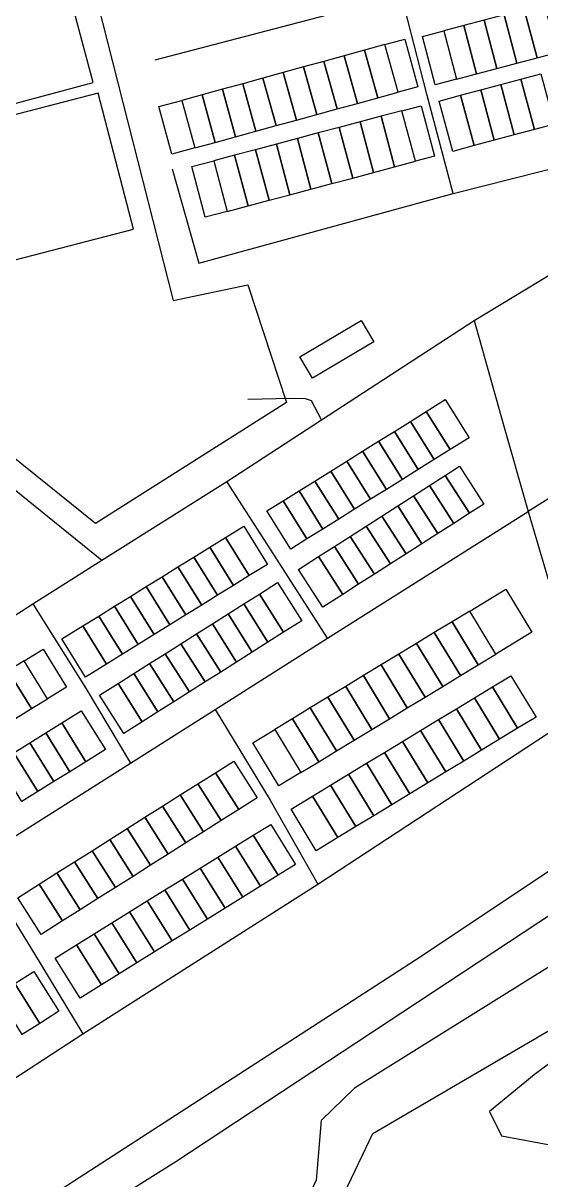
# Model space of a CAD drawing. Header units: metres. Extents: x 11276530 to 11306586, y 355867 to 367650.
# Drawn here: x 11291130.4 to 11291282.8, y 360991 to 361331.8 of the extents above; entities that cross this region are included whole.
import ezdxf

# ---------------------------------------------------------------- set-up
doc = ezdxf.new("R2010")
doc.units = ezdxf.units.M
for name, color, linetype in [('BUILDING', 8, 'Continuous'), ('HIGHWAY_OTHER', 7, 'Continuous'), ('HIGHWAY_RESIDENTIAL', 7, 'Continuous'), ('HIGHWAY_SECONDARY', 4, 'Continuous'), ('HIGHWAY_SERVICE', 8, 'Continuous'), ('LANDUSE', 2, 'Continuous'), ('MISC', 8, 'Continuous'), ('NATURAL_WATER', 5, 'Continuous')]:
    doc.layers.add(name, color=color, linetype=linetype)

msp = doc.modelspace()

# ---------------------------------------------------------------- linework, layer by layer
at = {"layer": 'BUILDING'}
for points in [[(11291275.76, 361320), (11291281.69, 361321.57), (11291277.93, 361335.82), (11291271.99, 361334.26), (11291275.76, 361320)], [(11291281.69, 361321.57), (11291287.64, 361323.13), (11291283.87, 361337.39), (11291277.93, 361335.82), (11291281.69, 361321.57)], [(11291263.89, 361316.87), (11291269.82, 361318.44), (11291266.06, 361332.69), (11291260.13, 361331.13), (11291263.89, 361316.87)], [(11291269.82, 361318.44), (11291275.76, 361320), (11291271.99, 361334.26), (11291266.06, 361332.69), (11291269.82, 361318.44)], [(11291254.19, 361329.55), (11291257.96, 361315.3), (11291251.69, 361313.64), (11291247.93, 361327.89), (11291254.19, 361329.55)], [(11291257.96, 361315.3), (11291263.89, 361316.87), (11291260.13, 361331.13), (11291254.19, 361329.55), (11291257.96, 361315.3)], [(11291234.76, 361309.81), (11291240.75, 361311.46), (11291236.9, 361325.47), (11291230.91, 361323.82), (11291234.76, 361309.81)], [(11291236.9, 361325.47), (11291242.71, 361327.07), (11291246.56, 361313.05), (11291240.75, 361311.46), (11291236.9, 361325.47)], [(11291222.78, 361306.53), (11291228.77, 361308.17), (11291224.92, 361322.18), (11291218.94, 361320.55), (11291222.78, 361306.53)], [(11291228.77, 361308.17), (11291234.76, 361309.81), (11291230.91, 361323.82), (11291224.92, 361322.18), (11291228.77, 361308.17)], [(11291210.81, 361303.24), (11291216.79, 361304.88), (11291212.95, 361318.89), (11291206.96, 361317.26), (11291210.81, 361303.24)], [(11291216.79, 361304.88), (11291222.78, 361306.53), (11291218.94, 361320.55), (11291212.95, 361318.89), (11291216.79, 361304.88)], [(11291198.84, 361299.95), (11291204.82, 361301.6), (11291200.97, 361315.62), (11291195, 361313.97), (11291198.84, 361299.95)], [(11291204.82, 361301.6), (11291210.81, 361303.24), (11291206.96, 361317.26), (11291200.97, 361315.62), (11291204.82, 361301.6)], [(11291270.99, 361313.72), (11291276.92, 361315.3), (11291280.89, 361300.48), (11291274.97, 361298.89), (11291270.99, 361313.72)], [(11291276.92, 361315.3), (11291282.84, 361316.89), (11291286.81, 361302.06), (11291280.89, 361300.48), (11291276.92, 361315.3)], [(11291186.86, 361296.67), (11291192.85, 361298.31), (11291189.01, 361312.33), (11291183.02, 361310.69), (11291186.86, 361296.67)], [(11291192.85, 361298.31), (11291198.84, 361299.95), (11291195, 361313.97), (11291189.01, 361312.33), (11291192.85, 361298.31)], [(11291259.16, 361310.54), (11291265.08, 361312.13), (11291269.06, 361297.3), (11291263.13, 361295.71), (11291259.16, 361310.54)], [(11291265.08, 361312.13), (11291270.99, 361313.72), (11291274.97, 361298.89), (11291269.06, 361297.3), (11291265.08, 361312.13)], [(11291177.04, 361309.05), (11291180.88, 361295.03), (11291174.14, 361293.17), (11291170.29, 361307.2), (11291177.04, 361309.05)], [(11291180.88, 361295.03), (11291186.86, 361296.67), (11291183.02, 361310.69), (11291177.04, 361309.05), (11291180.88, 361295.03)], [(11291259.16, 361310.54), (11291263.13, 361295.71), (11291256.84, 361294.03), (11291252.87, 361308.86), (11291259.16, 361310.54)], [(11291233.56, 361287.81), (11291239.72, 361289.46), (11291235.75, 361304.36), (11291229.58, 361302.72), (11291233.56, 361287.81)], [(11291239.72, 361289.46), (11291245.88, 361291.1), (11291241.91, 361305.99), (11291235.75, 361304.36), (11291239.72, 361289.46)], [(11291241.91, 361305.99), (11291247.53, 361307.49), (11291251.5, 361292.59), (11291245.88, 361291.1), (11291241.91, 361305.99)], [(11291221.23, 361284.53), (11291227.4, 361286.17), (11291223.43, 361301.08), (11291217.26, 361299.44), (11291221.23, 361284.53)], [(11291227.4, 361286.17), (11291233.56, 361287.81), (11291229.58, 361302.72), (11291223.43, 361301.08), (11291227.4, 361286.17)], [(11291208.91, 361281.24), (11291215.08, 361282.88), (11291211.1, 361297.79), (11291204.94, 361296.15), (11291208.91, 361281.24)], [(11291215.08, 361282.88), (11291221.23, 361284.53), (11291217.26, 361299.44), (11291211.1, 361297.79), (11291215.08, 361282.88)], [(11291196.59, 361277.95), (11291202.75, 361279.6), (11291198.78, 361294.51), (11291192.61, 361292.87), (11291196.59, 361277.95)], [(11291202.75, 361279.6), (11291208.91, 361281.24), (11291204.94, 361296.15), (11291198.78, 361294.51), (11291202.75, 361279.6)], [(11291186.46, 361291.23), (11291190.43, 361276.31), (11291183.97, 361274.6), (11291180, 361289.52), (11291186.46, 361291.23)], [(11291190.43, 361276.31), (11291196.59, 361277.95), (11291192.61, 361292.87), (11291186.46, 361291.23), (11291190.43, 361276.31)], [(11291229.89, 361244.24), (11291233.65, 361237.94), (11291215.58, 361227.19), (11291211.83, 361233.49), (11291229.89, 361244.24)], [(11291249.05, 361217.38), (11291254.67, 361220.89), (11291261.69, 361209.65), (11291256.06, 361206.14), (11291249.05, 361217.38)], [(11291244.37, 361214.45), (11291249.05, 361217.38), (11291256.06, 361206.14), (11291251.38, 361203.22), (11291244.37, 361214.45)], [(11291239.69, 361211.52), (11291244.37, 361214.45), (11291251.38, 361203.22), (11291246.7, 361200.29), (11291239.69, 361211.52)], [(11291235, 361208.6), (11291239.69, 361211.52), (11291246.7, 361200.29), (11291242.02, 361197.36), (11291235, 361208.6)], [(11291225.64, 361202.75), (11291230.32, 361205.68), (11291237.33, 361194.44), (11291232.65, 361191.52), (11291225.64, 361202.75)], [(11291230.32, 361205.68), (11291235, 361208.6), (11291242.02, 361197.36), (11291237.33, 361194.44), (11291230.32, 361205.68)], [(11291220.95, 361199.83), (11291225.64, 361202.75), (11291232.65, 361191.52), (11291227.97, 361188.6), (11291220.95, 361199.83)], [(11291216.27, 361196.9), (11291220.95, 361199.83), (11291227.97, 361188.6), (11291223.28, 361185.67), (11291216.27, 361196.9)], [(11291254.67, 361198.54), (11291258.89, 361201.25), (11291266.02, 361190.13), (11291261.81, 361187.42), (11291254.67, 361198.54)], [(11291211.59, 361193.97), (11291216.27, 361196.9), (11291223.28, 361185.67), (11291218.61, 361182.74), (11291211.59, 361193.97)], [(11291245.34, 361192.57), (11291250.01, 361195.56), (11291257.14, 361184.43), (11291252.47, 361181.44), (11291245.34, 361192.57)], [(11291250.01, 361195.56), (11291254.67, 361198.54), (11291261.81, 361187.42), (11291257.14, 361184.43), (11291250.01, 361195.56)], [(11291206.91, 361191.05), (11291211.59, 361193.97), (11291218.61, 361182.74), (11291213.92, 361179.82), (11291206.91, 361191.05)], [(11291240.67, 361189.57), (11291245.34, 361192.57), (11291252.47, 361181.44), (11291247.8, 361178.44), (11291240.67, 361189.57)], [(11291206.91, 361191.05), (11291213.92, 361179.82), (11291209.17, 361176.85), (11291202.14, 361188.09), (11291206.91, 361191.05)], [(11291236.01, 361186.58), (11291240.67, 361189.57), (11291247.8, 361178.44), (11291243.14, 361175.45), (11291236.01, 361186.58)], [(11291231.34, 361183.59), (11291236.01, 361186.58), (11291243.14, 361175.45), (11291238.48, 361172.46), (11291231.34, 361183.59)], [(11291189.96, 361180.27), (11291195.31, 361183.58), (11291202.28, 361172.33), (11291196.94, 361169.02), (11291189.96, 361180.27)], [(11291226.68, 361180.6), (11291231.34, 361183.59), (11291238.48, 361172.46), (11291233.81, 361169.48), (11291226.68, 361180.6)], [(11291185.29, 361177.37), (11291189.96, 361180.27), (11291196.94, 361169.02), (11291192.27, 361166.12), (11291185.29, 361177.37)], [(11291222, 361177.6), (11291226.68, 361180.6), (11291233.81, 361169.48), (11291229.14, 361166.48), (11291222, 361177.6)], [(11291180.62, 361174.48), (11291185.29, 361177.37), (11291192.27, 361166.12), (11291187.6, 361163.23), (11291180.62, 361174.48)], [(11291217.34, 361174.62), (11291222, 361177.6), (11291229.14, 361166.48), (11291224.47, 361163.49), (11291217.34, 361174.62)], [(11291171.27, 361168.68), (11291175.95, 361171.58), (11291182.93, 361160.33), (11291178.25, 361157.43), (11291171.27, 361168.68)], [(11291175.95, 361171.58), (11291180.62, 361174.48), (11291187.6, 361163.23), (11291182.93, 361160.33), (11291175.95, 361171.58)], [(11291217.34, 361174.62), (11291224.47, 361163.49), (11291218.55, 361159.69), (11291211.41, 361170.83), (11291217.34, 361174.62)], [(11291166.61, 361165.8), (11291171.27, 361168.68), (11291178.25, 361157.43), (11291173.59, 361154.55), (11291166.61, 361165.8)], [(11291161.93, 361162.9), (11291166.61, 361165.8), (11291173.59, 361154.55), (11291168.91, 361151.65), (11291161.93, 361162.9)], [(11291199.94, 361163.6), (11291205.27, 361166.98), (11291212.41, 361155.72), (11291207.06, 361152.34), (11291199.94, 361163.6)], [(11291261.88, 361158.58), (11291272.44, 361164.99), (11291280.13, 361152.32), (11291269.57, 361145.91), (11291261.88, 361158.58)], [(11291157.26, 361160), (11291161.93, 361162.9), (11291168.91, 361151.65), (11291164.24, 361148.75), (11291157.26, 361160)], [(11291195.32, 361160.67), (11291199.94, 361163.6), (11291207.06, 361152.34), (11291202.44, 361149.41), (11291195.32, 361160.67)], [(11291152.59, 361157.11), (11291157.26, 361160), (11291164.24, 361148.75), (11291159.57, 361145.86), (11291152.59, 361157.11)], [(11291186.07, 361154.81), (11291190.69, 361157.74), (11291197.81, 361146.49), (11291193.19, 361143.55), (11291186.07, 361154.81)], [(11291190.69, 361157.74), (11291195.32, 361160.67), (11291202.44, 361149.41), (11291197.81, 361146.49), (11291190.69, 361157.74)], [(11291264.35, 361142.74), (11291269.57, 361145.91), (11291261.88, 361158.58), (11291256.65, 361155.42), (11291264.35, 361142.74)], [(11291147.92, 361154.21), (11291152.59, 361157.11), (11291159.57, 361145.86), (11291154.9, 361142.96), (11291147.92, 361154.21)], [(11291181.44, 361151.88), (11291186.07, 361154.81), (11291193.19, 361143.55), (11291188.56, 361140.62), (11291181.44, 361151.88)], [(11291259.13, 361139.56), (11291264.35, 361142.74), (11291256.65, 361155.42), (11291251.43, 361152.24), (11291259.13, 361139.56)], [(11291147.92, 361154.21), (11291154.9, 361142.96), (11291148.75, 361139.15), (11291141.77, 361150.4), (11291147.92, 361154.21)], [(11291176.82, 361148.95), (11291181.44, 361151.88), (11291188.56, 361140.62), (11291183.94, 361137.7), (11291176.82, 361148.95)], [(11291253.92, 361136.39), (11291259.13, 361139.56), (11291251.43, 361152.24), (11291246.22, 361149.07), (11291253.92, 361136.39)], [(11291172.19, 361146.02), (11291176.82, 361148.95), (11291183.94, 361137.7), (11291179.31, 361134.77), (11291172.19, 361146.02)], [(11291248.7, 361133.23), (11291253.92, 361136.39), (11291246.22, 361149.07), (11291241, 361145.91), (11291248.7, 361133.23)], [(11291130.63, 361143.88), (11291136.26, 361147.36), (11291143.14, 361136.21), (11291137.5, 361132.73), (11291130.63, 361143.88)], [(11291167.57, 361143.1), (11291172.19, 361146.02), (11291179.31, 361134.77), (11291174.69, 361131.83), (11291167.57, 361143.1)], [(11291243.47, 361130.06), (11291248.7, 361133.23), (11291241, 361145.91), (11291235.78, 361142.73), (11291243.47, 361130.06)], [(11291128.08, 361126.92), (11291132.79, 361129.83), (11291125.91, 361140.98), (11291121.2, 361138.07), (11291128.08, 361126.92)], [(11291132.79, 361129.83), (11291137.5, 361132.73), (11291130.63, 361143.88), (11291125.91, 361140.98), (11291132.79, 361129.83)], [(11291162.94, 361140.16), (11291167.57, 361143.1), (11291174.69, 361131.83), (11291170.06, 361128.91), (11291162.94, 361140.16)], [(11291238.25, 361126.88), (11291243.47, 361130.06), (11291235.78, 361142.73), (11291230.56, 361139.56), (11291238.25, 361126.88)], [(11291158.32, 361137.23), (11291165.44, 361125.98), (11291160.01, 361122.54), (11291152.88, 361133.8), (11291158.32, 361137.23)], [(11291158.32, 361137.23), (11291162.94, 361140.16), (11291170.06, 361128.91), (11291165.44, 361125.98), (11291158.32, 361137.23)], [(11291233.03, 361123.72), (11291238.25, 361126.88), (11291230.56, 361139.56), (11291225.34, 361136.38), (11291233.03, 361123.72)], [(11291268.53, 361136.24), (11291273.99, 361139.55), (11291281.4, 361127.35), (11291275.95, 361124.04), (11291268.53, 361136.24)], [(11291227.81, 361120.55), (11291233.03, 361123.72), (11291225.34, 361136.38), (11291220.12, 361133.22), (11291227.81, 361120.55)], [(11291263.23, 361133.03), (11291268.53, 361136.24), (11291275.95, 361124.04), (11291270.66, 361120.82), (11291263.23, 361133.03)], [(11291222.6, 361117.38), (11291227.81, 361120.55), (11291220.12, 361133.22), (11291214.91, 361130.05), (11291222.6, 361117.38)], [(11291257.95, 361129.81), (11291263.23, 361133.03), (11291270.66, 361120.82), (11291265.36, 361117.61), (11291257.95, 361129.81)], [(11291141.7, 361125.62), (11291147.47, 361129.21), (11291154.59, 361117.77), (11291148.81, 361114.18), (11291141.7, 361125.62)], [(11291217.38, 361114.21), (11291222.6, 361117.38), (11291214.91, 361130.05), (11291209.69, 361126.87), (11291217.38, 361114.21)], [(11291252.66, 361126.59), (11291257.95, 361129.81), (11291265.36, 361117.61), (11291260.07, 361114.39), (11291252.66, 361126.59)], [(11291136.99, 361122.69), (11291141.7, 361125.62), (11291148.81, 361114.18), (11291144.1, 361111.25), (11291136.99, 361122.69)], [(11291212.16, 361111.04), (11291205.68, 361107.1), (11291197.99, 361119.77), (11291204.47, 361123.71), (11291212.16, 361111.04)], [(11291212.16, 361111.04), (11291217.38, 361114.21), (11291209.69, 361126.87), (11291204.47, 361123.71), (11291212.16, 361111.04)], [(11291247.36, 361123.37), (11291252.66, 361126.59), (11291260.07, 361114.39), (11291254.77, 361111.17), (11291247.36, 361123.37)], [(11291132.28, 361119.77), (11291136.99, 361122.69), (11291144.1, 361111.25), (11291139.39, 361108.33), (11291132.28, 361119.77)], [(11291242.07, 361120.16), (11291247.36, 361123.37), (11291254.77, 361111.17), (11291249.49, 361107.95), (11291242.07, 361120.16)], [(11291122.87, 361113.91), (11291127.58, 361116.84), (11291134.69, 361105.4), (11291129.98, 361102.47), (11291122.87, 361113.91)], [(11291127.58, 361116.84), (11291132.28, 361119.77), (11291139.39, 361108.33), (11291134.69, 361105.4), (11291127.58, 361116.84)], [(11291231.49, 361113.73), (11291236.77, 361116.94), (11291244.19, 361104.73), (11291238.9, 361101.52), (11291231.49, 361113.73)], [(11291236.77, 361116.94), (11291242.07, 361120.16), (11291249.49, 361107.95), (11291244.19, 361104.73), (11291236.77, 361116.94)], [(11291186.98, 361110.97), (11291192.41, 361114.41), (11291199.27, 361103.57), (11291193.84, 361100.14), (11291186.98, 361110.97)], [(11291226.19, 361110.51), (11291231.49, 361113.73), (11291238.9, 361101.52), (11291233.6, 361098.3), (11291226.19, 361110.51)], [(11291181.79, 361107.7), (11291186.98, 361110.97), (11291193.84, 361100.14), (11291188.65, 361096.86), (11291181.79, 361107.7)], [(11291220.9, 361107.29), (11291226.19, 361110.51), (11291233.6, 361098.3), (11291228.31, 361095.08), (11291220.9, 361107.29)], [(11291176.61, 361104.41), (11291181.79, 361107.7), (11291188.65, 361096.86), (11291183.46, 361093.57), (11291176.61, 361104.41)], [(11291215.6, 361104.07), (11291220.9, 361107.29), (11291228.31, 361095.08), (11291223.01, 361091.86), (11291215.6, 361104.07)], [(11291171.41, 361101.13), (11291176.61, 361104.41), (11291183.46, 361093.57), (11291178.26, 361090.29), (11291171.41, 361101.13)], [(11291223.01, 361091.86), (11291216.65, 361087.99), (11291209.23, 361100.2), (11291215.6, 361104.07), (11291223.01, 361091.86)], [(11291166.22, 361097.84), (11291171.41, 361101.13), (11291178.26, 361090.29), (11291173.08, 361087), (11291166.22, 361097.84)], [(11291161.03, 361094.56), (11291166.22, 361097.84), (11291173.08, 361087), (11291167.89, 361083.72), (11291161.03, 361094.56)], [(11291155.84, 361091.28), (11291161.03, 361094.56), (11291167.89, 361083.72), (11291162.7, 361080.43), (11291155.84, 361091.28)], [(11291198.12, 361092.58), (11291203.25, 361095.75), (11291210.58, 361083.96), (11291205.44, 361080.77), (11291198.12, 361092.58)], [(11291150.66, 361087.99), (11291155.84, 361091.28), (11291162.7, 361080.43), (11291157.51, 361077.16), (11291150.66, 361087.99)], [(11291192.91, 361089.34), (11291198.12, 361092.58), (11291205.44, 361080.77), (11291200.23, 361077.54), (11291192.91, 361089.34)], [(11291145.46, 361084.72), (11291150.66, 361087.99), (11291157.51, 361077.16), (11291152.32, 361073.87), (11291145.46, 361084.72)], [(11291182.5, 361082.88), (11291187.71, 361086.11), (11291195.03, 361074.3), (11291189.82, 361071.08), (11291182.5, 361082.88)], [(11291187.71, 361086.11), (11291192.91, 361089.34), (11291200.23, 361077.54), (11291195.03, 361074.3), (11291187.71, 361086.11)], [(11291140.27, 361081.43), (11291145.46, 361084.72), (11291152.32, 361073.87), (11291147.13, 361070.59), (11291140.27, 361081.43)], [(11291177.3, 361079.64), (11291182.5, 361082.88), (11291189.82, 361071.08), (11291184.62, 361067.85), (11291177.3, 361079.64)], [(11291135.08, 361078.15), (11291140.27, 361081.43), (11291147.13, 361070.59), (11291141.94, 361067.3), (11291135.08, 361078.15)], [(11291172.1, 361076.42), (11291177.3, 361079.64), (11291184.62, 361067.85), (11291179.41, 361064.61), (11291172.1, 361076.42)], [(11291135.08, 361078.15), (11291141.94, 361067.3), (11291135.61, 361063.3), (11291128.75, 361074.13), (11291135.08, 361078.15)], [(11291166.89, 361073.19), (11291172.1, 361076.42), (11291179.41, 361064.61), (11291174.2, 361061.38), (11291166.89, 361073.19)], [(11291161.68, 361069.95), (11291166.89, 361073.19), (11291174.2, 361061.38), (11291169, 361058.15), (11291161.68, 361069.95)], [(11291156.47, 361066.72), (11291161.68, 361069.95), (11291169, 361058.15), (11291163.79, 361054.92), (11291156.47, 361066.72)], [(11291151.27, 361063.49), (11291156.47, 361066.72), (11291163.79, 361054.92), (11291158.59, 361051.69), (11291151.27, 361063.49)], [(11291146.06, 361060.25), (11291151.27, 361063.49), (11291158.59, 361051.69), (11291153.38, 361048.46), (11291146.06, 361060.25)], [(11291146.06, 361060.25), (11291153.38, 361048.46), (11291147.11, 361044.55), (11291139.78, 361056.36), (11291146.06, 361060.25)], [(11291127.86, 361048.88), (11291133.5, 361052.43), (11291140.89, 361040.66), (11291135.25, 361037.12), (11291127.86, 361048.88)], [(11291122.68, 361045.62), (11291127.86, 361048.88), (11291135.25, 361037.12), (11291130.07, 361033.86), (11291122.68, 361045.62)]]:
    msp.add_lwpolyline(points, close=True, dxfattribs=at)
at = {"layer": 'HIGHWAY_OTHER'}
msp.add_lwpolyline([(11291218.23, 361214.91), (11291215.24, 361220.49), (11291213.51, 361221.14), (11291209.12, 361221.21), (11291196.56, 361220.92)], dxfattribs=at)
at = {"layer": 'HIGHWAY_RESIDENTIAL'}
for points in [[(11291169.21, 361320.97), (11291241.76, 361340.05), (11291319.44, 361360.48)], [(11290963.02, 361314.31), (11290970.35, 361317.26), (11290977.31, 361315.56), (11291013.22, 361286.79), (11291076.51, 361235.9), (11291153.52, 361173.58)], [(11291182.07, 361261.07), (11291256.97, 361281.57), (11291335.41, 361301.43)], [(11290855.08, 360984.88), (11290926.06, 361029.57), (11290954.67, 361048.48), (11290981.61, 361065.38), (11291005.86, 361080.59), (11291032.36, 361097.19), (11291054.13, 361110.85), (11291072.87, 361122.36), (11291080.69, 361127.37), (11291103.57, 361142.06), (11291129.82, 361158.59), (11291133.25, 361160.76), (11291153.52, 361173.58), (11291190.32, 361196.74), (11291218.23, 361214.91), (11291263.18, 361244.2), (11291328.58, 361283.8)], [(11291263.18, 361244.2), (11291271.87, 361213.08), (11291279.02, 361187.94), (11291288.68, 361155.3), (11291295.39, 361132.66)], [(11291358.02, 361237.55), (11291279.02, 361187.94)], [(11290815.62, 360894.57), (11290884.47, 360938.15), (11290955.11, 360982.88), (11291035.25, 361033.62), (11291101.1, 361075.29), (11291116.73, 361085.19), (11291161.93, 361113.82), (11291186.88, 361129.62), (11291220.01, 361150.58), (11291279.02, 361187.94)], [(11290815.62, 360894.57), (11290823.51, 360882.79), (11290833.3, 360868.21), (11290843.63, 360852.81), (11290847.19, 360849.29), (11290851.22, 360847.57), (11290854.66, 360847.19), (11290858.75, 360848.82), (11290917.32, 360887.06), (11290987.41, 360931), (11291067.33, 360981.44), (11291147.96, 361034.07), (11291217.09, 361078.08), (11291287.5, 361124.32), (11291291.65, 361128.26), (11291295.39, 361132.66)]]:
    msp.add_lwpolyline(points, dxfattribs=at)
at = {"layer": 'HIGHWAY_SECONDARY'}
for points in [[(11290895.78, 360834.27), (11290951.8, 360869.37), (11291086.06, 360952.37), (11291245.92, 361055.83), (11291333.12, 361113.98), (11291385.83, 361143.46), (11291437.53, 361164.01), (11291460.38, 361171.27), (11291492.79, 361180.34), (11291561.79, 361196.76), (11291655.67, 361210.04), (11291695.7, 361210.66)], [(11291350.04, 361110.79), (11291331.18, 361099.13), (11291175.28, 360996.3), (11291013.94, 360894.97), (11290858.83, 360795.9)]]:
    msp.add_lwpolyline(points, dxfattribs=at)
at = {"layer": 'HIGHWAY_SERVICE'}
for points in [[(11291256.97, 361281.57), (11291249.25, 361310.92), (11291241.76, 361340.05), (11291233.65, 361370.59), (11291226.35, 361397.96)], [(11291174.21, 361288.87), (11291182.07, 361261.07)], [(11291220.01, 361150.58), (11291205.94, 361172.46), (11291190.32, 361196.74)], [(11291133.25, 361160.76), (11291148.93, 361135.66), (11291161.93, 361113.82)], [(11291186.88, 361129.62), (11291203.09, 361102.83), (11291217.09, 361078.08)], [(11291116.73, 361085.19), (11291133.45, 361057.88), (11291147.96, 361034.07)]]:
    msp.add_lwpolyline(points, dxfattribs=at)
at = {"layer": 'LANDUSE'}
for points in [[(11291141.82, 361378.83), (11291174.51, 361250.06), (11291196.53, 361254.73), (11291207.87, 361220.03), (11291151.62, 361184.35), (11291004.25, 361303.12), (11290997.04, 361344.13), (11291141.82, 361378.83)], [(11291153.01, 360933.26), (11291037.33, 360865.1), (11291105.79, 360696.75), (11291126.66, 360700.13), (11291333.05, 360699.69), (11291333.05, 360877.42), (11291395.46, 360878.02), (11291399.93, 360882.5), (11291398.44, 360973.27), (11291399.34, 361094.79), (11291396.35, 361099.27), (11291392.48, 361100.47), (11291385.31, 361103.75), (11291374.85, 361108.23), (11291365.9, 361108.23), (11291344.7, 361090.91), (11291227.96, 361018.06), (11291218.1, 361008.51), (11291216.61, 360990.89), (11291205.26, 360966.7), (11291153.01, 360933.26)], [(11291214.52, 360965.21), (11291233.33, 361004.62), (11291304.69, 361046.43), (11291325.6, 361059.26), (11291335.15, 361059.56), (11291344.7, 361066.43), (11291366.79, 361089.42), (11291373.96, 361093.89), (11291379.04, 361093.89), (11291387.7, 361090.61), (11291391.57, 361084.64), (11291395.16, 361073.3), (11291393.37, 361024.03), (11291383.21, 361023.73), (11291381.42, 360998.95), (11291361.12, 360997.76), (11291361.12, 360966.7), (11291214.52, 360965.21)]]:
    msp.add_lwpolyline(points, close=True, dxfattribs=at)
at = {"layer": 'MISC'}
for points in [[(11291067.46, 361351.8), (11291082.41, 361295.93), (11291150.97, 361314.27), (11291136.01, 361370.15), (11291067.46, 361351.8)], [(11291084.98, 361293.74), (11291095.35, 361253.62), (11291162.85, 361271.1), (11291152.46, 361311.21), (11291084.98, 361293.74)]]:
    msp.add_lwpolyline(points, dxfattribs=at)
at = {"layer": 'NATURAL_WATER'}
msp.add_lwpolyline([(11291291.25, 361029.7), (11291280.8, 361021.94), (11291267.66, 361011.19), (11291271.25, 361004.02), (11291293.35, 360999.84)], dxfattribs=at)

doc.saveas('drawing.dxf')
